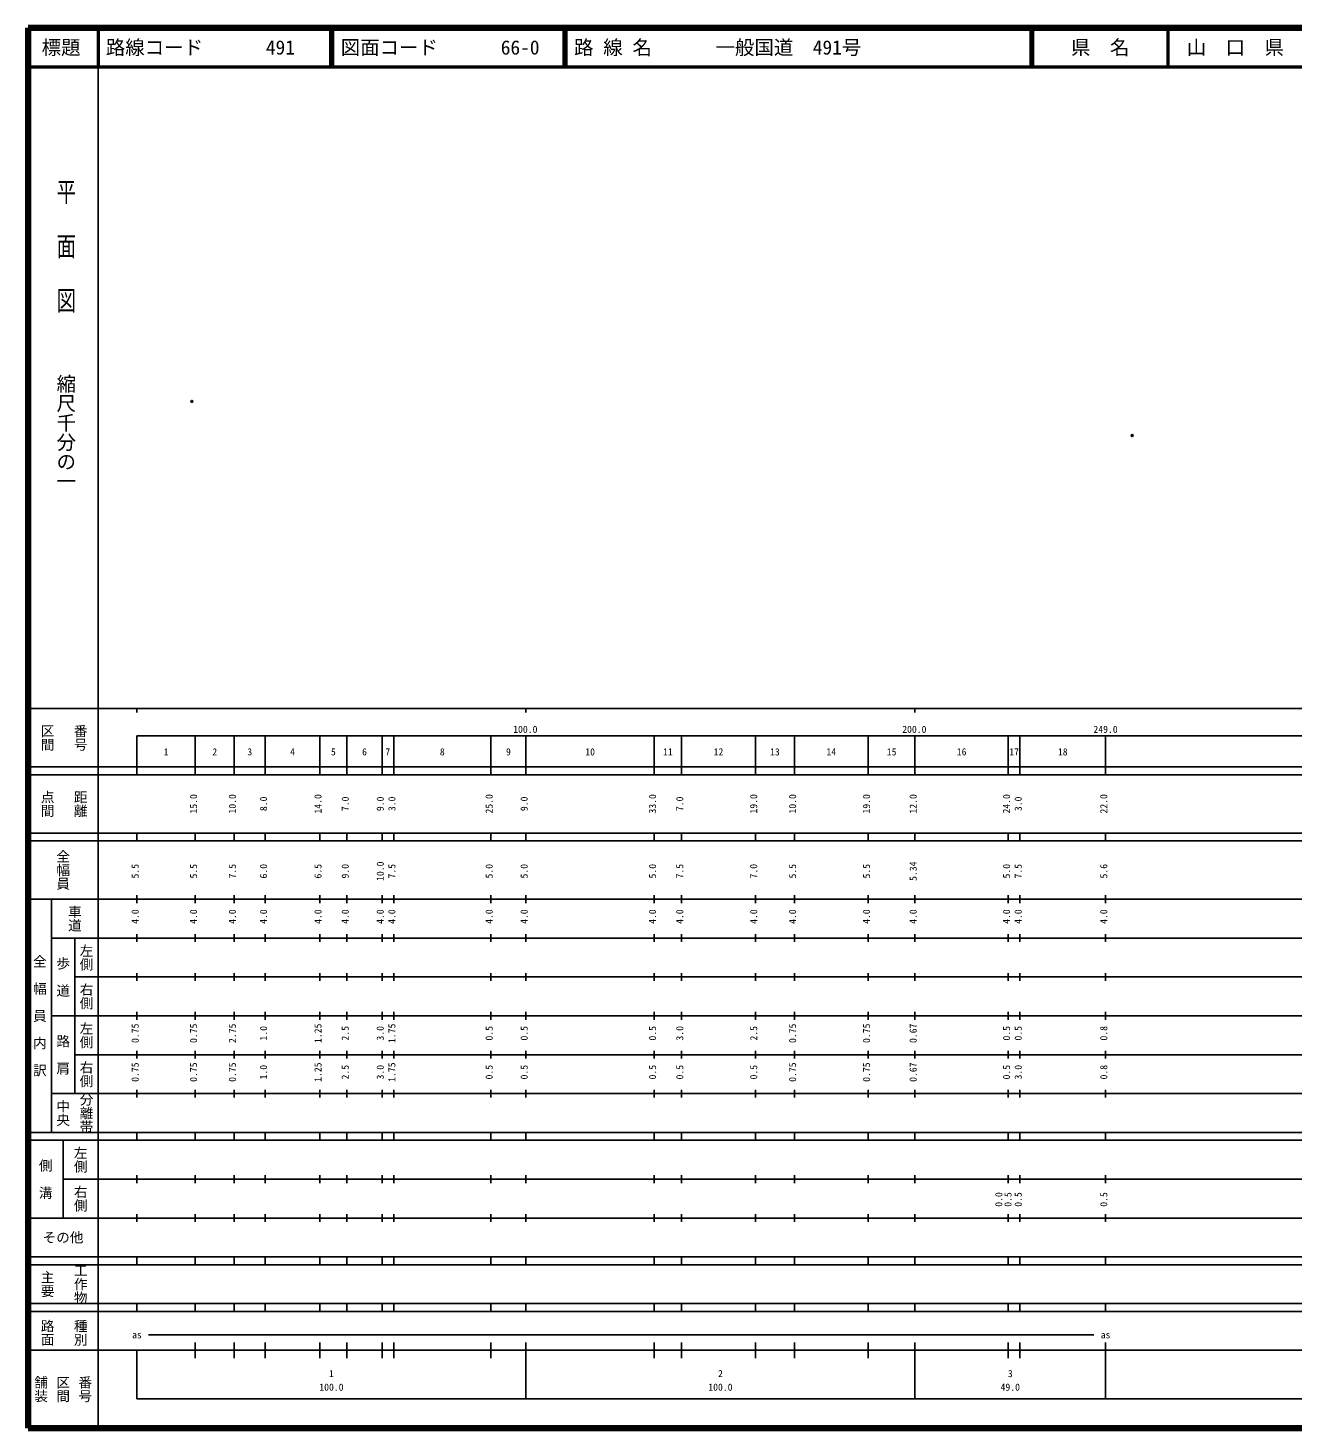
# Model space of a CAD drawing. Units: millimetres on the paper. Extents: x 40 to 680, y 20 to 380.
# Drawn here: x 40 to 365.2, y 20 to 380 of the extents above; entities that cross this region are included whole.
import ezdxf
from ezdxf.enums import TextEntityAlignment as Align

# ---------------------------------------------------------------- set-up
doc = ezdxf.new("R2010")
doc.units = ezdxf.units.MM
doc.header["$PDMODE"] = 32
doc.header["$PDSIZE"] = 0.5
doc.layers.add('M-OTRS', color=6, linetype='Continuous')
doc.layers.add('M-TTL-TXT', color=7, linetype='Continuous')
for name, color, linetype, lineweight in [('M-TTL', 2, 'Continuous', 140), ('M-TTL-BAND', 7, 'Continuous', 25), ('M-TTL-LINE', 7, 'Continuous', 50)]:
    doc.layers.add(name, color=color, linetype=linetype, lineweight=lineweight)
doc.styles.add('@ＭＳ ゴシック', font='')
doc.styles.add('ＭＳ ゴシック', font='')
doc.styles.get('@ＭＳ ゴシック').set_extended_font_data('@MS Gothic')
doc.styles.get('ＭＳ ゴシック').set_extended_font_data('MS Gothic')

msp = doc.modelspace()

# ---------------------------------------------------------------- linework, layer by layer
at = {"layer": 'M-OTRS'}
for p in [(82.138, 283.993), (323.864, 275.189)]:
    msp.add_point(p, dxfattribs=at)
at = {"layer": 'M-TTL'}
for p, q in [((40, 380), (40, 20)), ((680, 380), (40, 380)), ((40, 20), (680, 20))]:
    msp.add_line(p, q, dxfattribs=at)
at = {"layer": 'M-TTL-BAND'}
for p, q in [((58, 370), (58, 20)), ((40, 205), (579, 205)), ((68, 205), (68, 204)), ((168, 205), (168, 204)), ((268, 205), (268, 204)), ((68, 198), (579, 198)), ((68, 198), (68, 188)), ((83, 188), (83, 198)), ((93, 188), (93, 198)), ((101, 188), (101, 198)), ((115, 188), (115, 198)), ((122, 188), (122, 198)), ((131, 188), (131, 198)), ((134, 188), (134, 198)), ((159, 188), (159, 198)), ((168, 188), (168, 198)), ((201, 188), (201, 198)), ((208, 188), (208, 198)), ((227, 188), (227, 198)), ((237, 188), (237, 198)), ((256, 188), (256, 198)), ((268, 188), (268, 198)), ((292, 188), (292, 198)), ((295, 188), (295, 198)), ((317, 188), (317, 198)), ((40, 190), (579, 190)), ((40, 188), (579, 188)), ((40, 173), (579, 173)), ((68, 171), (68, 173)), ((83, 171), (83, 173)), ((93, 171), (93, 173)), ((101, 171), (101, 173)), ((115, 171), (115, 173)), ((122, 171), (122, 173)), ((131, 171), (131, 173)), ((134, 171), (134, 173)), ((159, 171), (159, 173)), ((168, 171), (168, 173)), ((201, 171), (201, 173)), ((208, 171), (208, 173)), ((227, 171), (227, 173)), ((237, 171), (237, 173)), ((256, 171), (256, 173)), ((268, 171), (268, 173)), ((292, 171), (292, 173)), ((295, 171), (295, 173)), ((317, 171), (317, 173)), ((40, 171), (579, 171)), ((40, 156), (579, 156)), ((46, 96), (46, 156)), ((68, 155), (68, 157)), ((83, 155), (83, 157)), ((93, 155), (93, 157)), ((101, 155), (101, 157)), ((115, 155), (115, 157)), ((122, 155), (122, 157)), ((131, 155), (131, 157)), ((134, 155), (134, 157)), ((159, 155), (159, 157)), ((168, 155), (168, 157)), ((201, 155), (201, 157)), ((208, 155), (208, 157)), ((227, 155), (227, 157)), ((237, 155), (237, 157)), ((256, 155), (256, 157)), ((268, 155), (268, 157)), ((292, 155), (292, 157)), ((295, 155), (295, 157)), ((317, 155), (317, 157)), ((46, 146), (579, 146)), ((52, 146), (52, 106)), ((68, 145), (68, 147)), ((83, 145), (83, 147)), ((93, 145), (93, 147)), ((101, 145), (101, 147)), ((115, 145), (115, 147)), ((122, 145), (122, 147)), ((131, 145), (131, 147)), ((134, 145), (134, 147)), ((159, 145), (159, 147)), ((168, 145), (168, 147)), ((201, 145), (201, 147)), ((208, 145), (208, 147)), ((227, 145), (227, 147)), ((237, 145), (237, 147)), ((256, 145), (256, 147)), ((268, 145), (268, 147)), ((292, 145), (292, 147)), ((295, 145), (295, 147)), ((317, 145), (317, 147)), ((68, 135), (68, 137)), ((83, 135), (83, 137)), ((93, 135), (93, 137)), ((101, 135), (101, 137)), ((115, 135), (115, 137)), ((122, 135), (122, 137)), ((131, 135), (131, 137)), ((134, 135), (134, 137)), ((159, 135), (159, 137)), ((168, 135), (168, 137)), ((201, 135), (201, 137)), ((208, 135), (208, 137)), ((227, 135), (227, 137)), ((237, 135), (237, 137)), ((256, 135), (256, 137)), ((268, 135), (268, 137)), ((292, 135), (292, 137)), ((295, 135), (295, 137)), ((317, 135), (317, 137)), ((52, 136), (579, 136)), ((46, 126), (579, 126)), ((68, 125), (68, 127)), ((83, 125), (83, 127)), ((93, 125), (93, 127)), ((101, 125), (101, 127)), ((115, 125), (115, 127)), ((122, 125), (122, 127)), ((131, 125), (131, 127)), ((134, 125), (134, 127)), ((159, 125), (159, 127)), ((168, 125), (168, 127)), ((201, 125), (201, 127)), ((208, 125), (208, 127)), ((227, 125), (227, 127)), ((237, 125), (237, 127)), ((256, 125), (256, 127)), ((268, 125), (268, 127)), ((292, 125), (292, 127)), ((295, 125), (295, 127)), ((317, 125), (317, 127)), ((52, 116), (579, 116)), ((68, 115), (68, 117)), ((83, 115), (83, 117)), ((93, 115), (93, 117)), ((101, 115), (101, 117)), ((115, 115), (115, 117)), ((122, 115), (122, 117)), ((131, 115), (131, 117)), ((134, 115), (134, 117)), ((159, 115), (159, 117)), ((168, 115), (168, 117)), ((201, 115), (201, 117)), ((208, 115), (208, 117)), ((227, 115), (227, 117)), ((237, 115), (237, 117)), ((256, 115), (256, 117)), ((268, 115), (268, 117)), ((292, 115), (292, 117)), ((295, 115), (295, 117)), ((317, 115), (317, 117)), ((46, 106), (579, 106)), ((68, 105), (68, 107)), ((83, 105), (83, 107)), ((93, 105), (93, 107)), ((101, 105), (101, 107)), ((115, 105), (115, 107)), ((122, 105), (122, 107)), ((131, 105), (131, 107)), ((134, 105), (134, 107)), ((159, 105), (159, 107)), ((168, 105), (168, 107)), ((201, 105), (201, 107)), ((208, 105), (208, 107)), ((227, 105), (227, 107)), ((237, 105), (237, 107)), ((256, 105), (256, 107)), ((268, 105), (268, 107)), ((292, 105), (292, 107)), ((295, 105), (295, 107)), ((317, 105), (317, 107)), ((40, 96), (579, 96)), ((40, 94), (579, 94)), ((49, 94), (49, 74)), ((68, 94), (68, 96)), ((83, 94), (83, 96)), ((93, 94), (93, 96)), ((101, 94), (101, 96)), ((115, 94), (115, 96)), ((122, 94), (122, 96)), ((131, 94), (131, 96)), ((134, 94), (134, 96)), ((159, 94), (159, 96)), ((168, 94), (168, 96)), ((201, 94), (201, 96)), ((208, 94), (208, 96)), ((227, 94), (227, 96)), ((237, 94), (237, 96)), ((256, 94), (256, 96)), ((268, 94), (268, 96)), ((292, 94), (292, 96)), ((295, 94), (295, 96)), ((317, 94), (317, 96)), ((49, 84), (579, 84)), ((68, 83), (68, 85)), ((83, 83), (83, 85)), ((93, 83), (93, 85)), ((101, 83), (101, 85)), ((115, 83), (115, 85)), ((122, 83), (122, 85)), ((131, 83), (131, 85)), ((134, 83), (134, 85)), ((159, 83), (159, 85)), ((168, 83), (168, 85)), ((201, 83), (201, 85)), ((208, 83), (208, 85)), ((227, 83), (227, 85)), ((237, 83), (237, 85)), ((256, 83), (256, 85)), ((268, 83), (268, 85)), ((292, 83), (292, 85)), ((295, 83), (295, 85)), ((317, 83), (317, 85)), ((40, 74), (579, 74)), ((68, 73), (68, 75)), ((83, 73), (83, 75)), ((93, 73), (93, 75)), ((101, 73), (101, 75)), ((115, 73), (115, 75)), ((122, 73), (122, 75)), ((131, 73), (131, 75)), ((134, 73), (134, 75)), ((159, 73), (159, 75)), ((168, 73), (168, 75)), ((201, 73), (201, 75)), ((208, 73), (208, 75)), ((227, 73), (227, 75)), ((237, 73), (237, 75)), ((256, 73), (256, 75)), ((268, 73), (268, 75)), ((292, 73), (292, 75)), ((295, 73), (295, 75)), ((317, 73), (317, 75)), ((40, 64), (579, 64)), ((40, 62), (579, 62)), ((68, 62), (68, 64)), ((83, 62), (83, 64)), ((93, 62), (93, 64)), ((101, 62), (101, 64)), ((115, 62), (115, 64)), ((122, 62), (122, 64)), ((131, 62), (131, 64)), ((134, 62), (134, 64)), ((159, 62), (159, 64)), ((168, 62), (168, 64)), ((201, 62), (201, 64)), ((208, 62), (208, 64)), ((227, 62), (227, 64)), ((237, 62), (237, 64)), ((256, 62), (256, 64)), ((268, 62), (268, 64)), ((292, 62), (292, 64)), ((295, 62), (295, 64)), ((317, 62), (317, 64)), ((40, 52), (579, 52)), ((68, 50), (68, 52)), ((83, 50), (83, 52)), ((93, 50), (93, 52)), ((101, 50), (101, 52)), ((115, 50), (115, 52)), ((122, 50), (122, 52)), ((131, 50), (131, 52)), ((134, 50), (134, 52)), ((159, 50), (159, 52)), ((168, 50), (168, 52)), ((201, 50), (201, 52)), ((208, 50), (208, 52)), ((227, 50), (227, 52)), ((237, 50), (237, 52)), ((256, 50), (256, 52)), ((268, 50), (268, 52)), ((292, 50), (292, 52)), ((295, 50), (295, 52)), ((317, 50), (317, 52)), ((40, 50), (579, 50)), ((71, 44), (314, 44)), ((40, 40), (579, 40)), ((68, 40), (68, 27.5)), ((83, 38), (83, 42)), ((93, 38), (93, 42)), ((101, 38), (101, 42)), ((115, 38), (115, 42)), ((122, 38), (122, 42)), ((131, 38), (131, 42)), ((134, 38), (134, 42)), ((159, 38), (159, 42)), ((168, 27.5), (168, 42)), ((201, 38), (201, 42)), ((208, 38), (208, 42)), ((227, 38), (227, 42)), ((237, 38), (237, 42)), ((256, 38), (256, 42)), ((268, 27.5), (268, 42)), ((292, 38), (292, 42)), ((295, 38), (295, 42)), ((317, 27.5), (317, 42)), ((68, 27.5), (579, 27.5))]:
    msp.add_line(p, q, dxfattribs=at)
at = {"layer": 'M-TTL-LINE'}
for p, q in [((58, 380), (58, 370)), ((117.75, 380), (117.75, 370)), ((118.25, 380), (118.25, 370)), ((177.75, 380), (177.75, 370)), ((178.25, 380), (178.25, 370)), ((297.75, 380), (297.75, 370)), ((298.25, 380), (298.25, 370)), ((333, 380), (333, 370)), ((40, 370), (680, 370))]:
    msp.add_line(p, q, dxfattribs=at)

# ---------------------------------------------------------------- texts
at = {"layer": 'M-TTL-BAND', "style": '@ＭＳ ゴシック', "width": 1.4}
msp.add_text('平  面  図', height=3.666, rotation=270, dxfattribs=at).set_placement((49.777, 306.475), align=Align.MIDDLE_RIGHT)
at = {"layer": 'M-TTL-BAND', "style": '@ＭＳ ゴシック'}
msp.add_text('縮尺千分の一', height=3.666, rotation=270, dxfattribs=at).set_placement((49.777, 261.03), align=Align.MIDDLE_RIGHT)
for s, p in [('区間', (45, 197.5)), ('番号', (53.5, 197.5)), ('点間', (45, 180.5)), ('距離', (53.5, 180.5)), ('全幅員', (49, 163.5)), ('車道', (52, 151)), ('左側', (55, 141)), ('全\u3000幅\u3000員\u3000内\u3000訳', (43, 126)), ('歩\u3000道', (49, 136)), ('右側', (55, 131)), ('左側', (55, 121)), ('路\u3000肩', (49, 116)), ('右側', (55, 111)), ('分離帯', (55, 101)), ('中央', (49, 101)), ('左側', (53.5, 89)), ('側\u3000溝', (44.5, 84)), ('右側', (53.5, 79)), ('工作物', (53.5, 57)), ('主要', (45, 57)), ('路面', (45, 44.5)), ('種別', (53.5, 44.5)), ('舗装', (43.333, 30)), ('区間', (49, 30)), ('番号', (54.667, 30))]:
    msp.add_text(s, height=2.566, rotation=270, dxfattribs=at).set_placement(p, align=Align.MIDDLE_CENTER)
at = {"layer": 'M-TTL-BAND', "style": 'ＭＳ ゴシック'}
for s, p in [('100.0', (167.844, 198.195)), ('200.0', (267.844, 198.195)), ('249.0', (317, 198.195)), ('1', (75.5, 192.405)), ('2', (88, 192.405)), ('3', (97, 192.405)), ('4', (108, 192.405)), ('5', (118.5, 192.405)), ('6', (126.5, 192.405)), ('7', (132.5, 192.405)), ('8', (146.5, 192.405)), ('9', (163.5, 192.405)), ('10', (184.5, 192.405)), ('11', (204.5, 192.405)), ('12', (217.5, 192.405)), ('13', (232, 192.405)), ('14', (246.5, 192.405)), ('15', (262, 192.405)), ('16', (280, 192.405)), ('17', (293.5, 192.405)), ('18', (306, 192.405)), ('as', (68, 42.5)), ('as', (317, 42.5)), ('1', (118, 32.523)), ('2', (218, 32.523)), ('3', (292.5, 32.523)), ('100.0', (118, 29.033)), ('100.0', (218, 29.033)), ('49.0', (292.5, 29.033))]:
    msp.add_text(s, height=1.833, dxfattribs=at).set_placement(p, align=Align.BOTTOM_CENTER)
for s, p in [('15.0', (84, 180.5)), ('10.0', (94, 180.5)), ('8.0', (102, 180.5)), ('14.0', (116, 180.5)), ('7.0', (123, 180.5)), ('9.0', (132, 180.5)), ('3.0', (135, 180.5)), ('25.0', (160, 180.5)), ('9.0', (169, 180.5)), ('33.0', (202, 180.5)), ('7.0', (209, 180.5)), ('19.0', (228, 180.5)), ('10.0', (238, 180.5)), ('19.0', (257, 180.5)), ('12.0', (269, 180.5)), ('24.0', (293, 180.5)), ('3.0', (296, 180.5)), ('22.0', (318, 180.5)), ('5.5', (69, 163.174)), ('5.5', (84, 163.174)), ('7.5', (94, 163.174)), ('6.0', (102, 163.174)), ('6.5', (116, 163.174)), ('9.0', (123, 163.174)), ('10.0', (132, 163.174)), ('7.5', (135, 163.174)), ('5.0', (160, 163.174)), ('5.0', (169, 163.174)), ('5.0', (202, 163.174)), ('7.5', (209, 163.174)), ('7.0', (228, 163.174)), ('5.5', (238, 163.174)), ('5.5', (257, 163.174)), ('5.34', (269, 163.174)), ('5.0', (293, 163.174)), ('7.5', (296, 163.174)), ('5.6', (318, 163.174)), ('4.0', (69, 151.5)), ('4.0', (84, 151.5)), ('4.0', (94, 151.5)), ('4.0', (102, 151.5)), ('4.0', (116, 151.5)), ('4.0', (123, 151.5)), ('4.0', (132, 151.5)), ('4.0', (135, 151.5)), ('4.0', (160, 151.5)), ('4.0', (169, 151.5)), ('4.0', (202, 151.5)), ('4.0', (209, 151.5)), ('4.0', (228, 151.5)), ('4.0', (238, 151.5)), ('4.0', (257, 151.5)), ('4.0', (269, 151.5)), ('4.0', (293, 151.5)), ('4.0', (296, 151.5)), ('4.0', (318, 151.5)), ('0.75', (69, 121.5)), ('0.75', (84, 121.5)), ('2.75', (94, 121.5)), ('1.0', (102, 121.5)), ('1.25', (116, 121.5)), ('2.5', (123, 121.5)), ('3.0', (132, 121.5)), ('1.75', (135, 121.5)), ('0.5', (160, 121.5)), ('0.5', (169, 121.5)), ('0.5', (202, 121.5)), ('3.0', (209, 121.5)), ('2.5', (228, 121.5)), ('0.75', (238, 121.5)), ('0.75', (257, 121.5)), ('0.67', (269, 121.5)), ('0.5', (293, 121.5)), ('0.5', (296, 121.5)), ('0.8', (318, 121.5)), ('0.75', (69, 111.5)), ('0.75', (84, 111.5)), ('0.75', (94, 111.5)), ('1.0', (102, 111.5)), ('1.25', (116, 111.5)), ('2.5', (123, 111.5)), ('3.0', (132, 111.5)), ('1.75', (135, 111.5)), ('0.5', (160, 111.5)), ('0.5', (169, 111.5)), ('0.5', (202, 111.5)), ('0.5', (209, 111.5)), ('0.5', (228, 111.5)), ('0.75', (238, 111.5)), ('0.75', (257, 111.5)), ('0.67', (269, 111.5)), ('0.5', (293, 111.5)), ('3.0', (296, 111.5)), ('0.8', (318, 111.5)), ('0.0', (291.004, 78.764)), ('0.5', (293.374, 78.764)), ('0.5', (296, 78.764)), ('0.5', (318, 78.764))]:
    msp.add_text(s, height=1.833, rotation=90, dxfattribs=at).set_placement(p, align=Align.BOTTOM_CENTER)
msp.add_text('その他', height=2.566, dxfattribs=at).set_placement((49, 69), align=Align.MIDDLE_CENTER)
at = {"layer": 'M-TTL-TXT', "style": 'ＭＳ ゴシック'}
for s, p in [('標題', (48.5, 375)), ('県\u3000名', (315.625, 375)), ('山\u3000口\u3000県', (350.375, 375))]:
    msp.add_text(s, height=3.666, dxfattribs=at).set_placement(p, align=Align.MIDDLE_CENTER)
for s, p in [('路線コード', (60, 375)), ('491', (101.142, 375)), ('図面コード', (120.38, 375)), ('66-0', (161.521, 375)), ('路 線 名', (180.38, 375)), ('一般国道\u3000491号', (216.734, 375))]:
    msp.add_text(s, height=3.666, dxfattribs=at).set_placement(p, align=Align.MIDDLE_LEFT)

doc.saveas('drawing.dxf')
